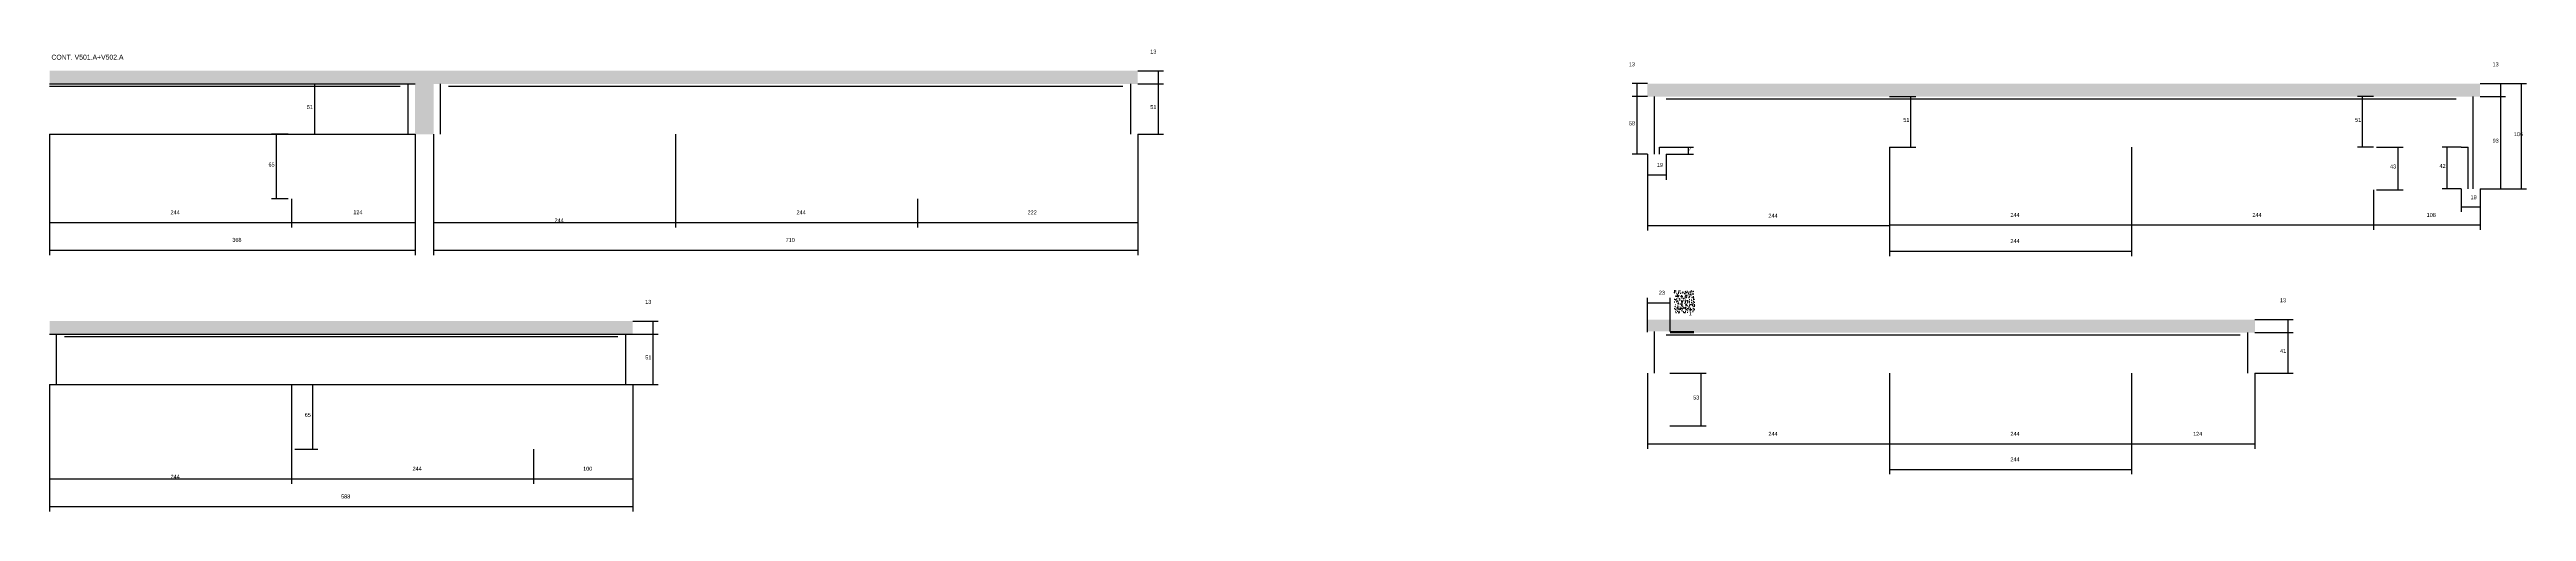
# Model space of a CAD drawing. Header units: metres. Extents: x -65046 to 21926, y -45195 to 1016.
# Drawn here: x 18538 to 21035, y -22379 to -21914 of the extents above; entities that cross this region are included whole.
import ezdxf

# ---------------------------------------------------------------- set-up
doc = ezdxf.new("R2010")
doc.units = ezdxf.units.M
for name, color, linetype in [('COTA', 241, 'Continuous'), ('Painéis', 200, 'Continuous'), ('SARR_2.2x7', 40, 'Continuous'), ('Texto Seção', 7, 'Continuous')]:
    doc.layers.add(name, color=color, linetype=linetype)

msp = doc.modelspace()

# ---------------------------------------------------------------- hatches: boundary and pattern name
at = {"layer": 'COTA'}
h = msp.add_hatch(dxfattribs=at)
h.set_pattern_fill('AR-CONC', scale=0.03)
h.paths.add_polyline_path([(18924.9, -21948.3), (19634.9, -21948.3), (19634.9, -21935.1), (18537.7, -21935.1), (18537.7, -21948.3), (18906.2, -21948.3), (18906.2, -21999.1), (18924.9, -21999.1)])
h = msp.add_hatch(dxfattribs=at)
h.set_pattern_fill('AR-CONC', scale=0.03)
h.paths.add_polyline_path([(20988.4, -21948), (20636.9, -21948), (20148.9, -21948), (20148.9, -21961.2), (20988.4, -21961.2)])
h = msp.add_hatch(dxfattribs=at)
h.set_pattern_fill('AR-CONC', scale=0.03)
h.paths.add_polyline_path([(20196.6, -22179.1), (20176, -22179.1), (20176, -22179.1), (20176, -22156.5), (20176, -22156.5), (20196.6, -22156.5), (20196.6, -22156.5), (20196.6, -22179.1)])
h = msp.add_hatch(dxfattribs=at)
h.set_pattern_fill('AR-CONC', scale=0.03)
h.paths.add_polyline_path([(18537.7, -22187.4), (18537.7, -22200.6), (19125.7, -22200.6), (19125.7, -22187.4)])
h = msp.add_hatch(dxfattribs=at)
h.set_pattern_fill('AR-CONC', scale=0.03)
h.paths.add_polyline_path([(20761.4, -22199), (20761.4, -22185.8), (20148.9, -22185.8), (20148.9, -22197.8), (20171.9, -22197.8), (20171.9, -22199)])

# ---------------------------------------------------------------- linework, layer by layer
for p, q in [((18781.7, -21948.3), (18810.2, -21948.3)), ((18805.2, -21999.1), (18805.2, -21948.3)), ((19634.9, -21935.1), (19660.8, -21935.1)), ((19634.9, -21948.3), (19660.8, -21948.3)), ((19634.9, -21948.3), (19660.8, -21948.3)), ((19655.8, -21948.3), (19655.8, -21935.1)), ((19655.8, -21999.1), (19655.8, -21948.3)), ((20148.9, -21948), (20133.4, -21948)), ((20138.4, -21961.2), (20138.4, -21948)), ((20988.4, -21948), (21014.2, -21948)), ((20988.4, -21948), (21035.2, -21948)), ((21009.2, -21961.2), (21009.2, -21948)), ((21030.2, -22054), (21030.2, -21948)), ((20148.9, -21961.2), (20133.4, -21961.2)), ((20148.9, -21961.2), (20133.4, -21961.2)), ((20138.4, -22019), (20138.4, -21961.2)), ((20392.9, -21961.2), (20419.6, -21961.2)), ((20414.6, -22012), (20414.6, -21961.2)), ((20880.9, -21961.2), (20865, -21961.2)), ((20870, -22012), (20870, -21961.2)), ((20988.4, -21961.2), (21014.2, -21961.2)), ((20988.4, -21961.2), (21014.2, -21961.2)), ((21009.2, -22054), (21009.2, -21961.2)), ((18537.7, -21999.1), (18537.7, -22092.9)), ((18537.7, -21999.1), (18537.7, -22120.8)), ((18778.2, -21999.1), (18761.6, -21999.1)), ((18766.6, -22064.1), (18766.6, -21999.1)), ((18781.7, -21999.1), (18810.2, -21999.1)), ((18906.2, -21999.1), (18906.2, -22092.9)), ((18906.2, -21999.1), (18906.2, -22120.8)), ((18924.9, -21999.1), (18924.9, -22092.9)), ((18924.9, -21999.1), (18924.9, -22120.8)), ((19168.9, -21999.1), (19168.9, -22092.9)), ((19634.9, -21999.1), (19634.9, -22120.8)), ((19634.9, -21999.1), (19660.8, -21999.1)), ((19634.9, -21999.1), (19634.9, -22092.9)), ((20148.9, -22019), (20133.4, -22019)), ((20148.9, -22019), (20148.9, -22096.1)), ((20148.9, -22019), (20148.9, -22045)), ((20167.9, -22012), (20195.3, -22012)), ((20167.9, -22019), (20167.9, -22045)), ((20167.9, -22019), (20195.3, -22019)), ((20190.3, -22019), (20190.3, -22012)), ((20392.9, -22012), (20392.9, -22095.5)), ((20392.9, -22012), (20392.9, -22121.8)), ((20392.9, -22012), (20419.6, -22012)), ((20392.9, -22019), (20392.9, -22096.1)), ((20636.9, -22012), (20636.9, -22095.5)), ((20636.9, -22012), (20636.9, -22121.8)), ((20636.9, -22012), (20636.9, -22095.5)), ((20880.9, -22012), (20865, -22012)), ((20883.9, -22012), (20910.9, -22012)), ((20905.9, -22055.2), (20905.9, -22012)), ((20969.4, -22012), (20950.1, -22012)), ((20955.1, -22054), (20955.1, -22012)), ((20148.9, -22040), (20167.9, -22040)), ((18778.2, -22064.1), (18761.6, -22064.1)), ((18781.7, -22064.1), (18781.7, -22092.9)), ((18781.7, -22064.1), (18781.7, -22092.9)), ((19169, -22064.1), (19169, -22092.9)), ((19412.9, -22064.1), (19412.9, -22092.9)), ((19412.9, -22064.1), (19412.9, -22092.9)), ((20880.9, -22055.2), (20880.9, -22095.5)), ((20880.9, -22055.2), (20880.9, -22095.5)), ((20883.9, -22055.2), (20910.9, -22055.2)), ((20969.4, -22054), (20950.1, -22054)), ((20969.4, -22054), (20969.4, -22077.2)), ((20969.4, -22072.2), (20988.4, -22072.2)), ((20988.4, -22054), (21014.2, -22054)), ((20988.4, -22054), (20988.4, -22095.5)), ((20988.4, -22054), (21035.2, -22054)), ((20988.4, -22054), (20988.4, -22077.2)), ((18537.7, -22087.9), (18781.7, -22087.9)), ((18781.7, -22087.9), (18906.2, -22087.9)), ((18924.9, -22087.9), (19168.9, -22087.9)), ((19169, -22087.9), (19412.9, -22087.9)), ((19412.9, -22087.9), (19634.9, -22087.9)), ((20148.9, -22091.1), (20392.9, -22091.1)), ((20392.9, -22090.5), (20636.9, -22090.5)), ((20636.9, -22090.5), (20880.9, -22090.5)), ((20880.9, -22090.5), (20988.4, -22090.5)), ((18537.7, -22115.8), (18906.2, -22115.8)), ((18924.9, -22115.8), (19634.9, -22115.8)), ((20392.9, -22116.8), (20636.9, -22116.8)), ((20148.9, -22198.4), (20148.9, -22164)), ((20148.9, -22169), (20171.9, -22169)), ((20171.9, -22197.8), (20171.9, -22164)), ((19125.7, -22187.4), (19151.5, -22187.4)), ((19125.7, -22200.6), (19151.5, -22200.6)), ((19125.7, -22200.6), (19151.5, -22200.6)), ((19146.5, -22200.6), (19146.5, -22187.4)), ((19146.5, -22251.4), (19146.5, -22200.6)), ((20171.9, -22197.8), (20195.5, -22197.8)), ((20171.9, -22199), (20195.5, -22199)), ((20190.5, -22199), (20190.5, -22197.8)), ((20761.4, -22185.8), (20799.9, -22185.8)), ((20761.4, -22199), (20799.9, -22199)), ((20761.4, -22199), (20799.9, -22199)), ((20794.9, -22199), (20794.9, -22185.8)), ((20794.9, -22239.8), (20794.9, -22199)), ((18537.7, -22251.4), (18537.7, -22351.3)), ((18537.7, -22251.4), (18537.7, -22379.2)), ((18781.7, -22251.4), (18781.7, -22351.3)), ((18781.7, -22251.4), (18781.7, -22351.3)), ((18785.2, -22251.4), (18808.1, -22251.4)), ((18803.1, -22316.4), (18803.1, -22251.4)), ((19125.7, -22251.4), (19125.7, -22379.2)), ((19125.7, -22251.4), (19125.7, -22351.3)), ((19125.7, -22251.4), (19151.5, -22251.4)), ((20148.9, -22239.8), (20148.9, -22316.1)), ((20171.4, -22239.8), (20208.2, -22239.8)), ((20203.2, -22293), (20203.2, -22239.8)), ((20392.9, -22239.8), (20392.9, -22316.1)), ((20392.9, -22239.8), (20392.9, -22341.8)), ((20636.9, -22239.8), (20636.9, -22316.1)), ((20636.9, -22239.8), (20636.9, -22341.8)), ((20761.4, -22239.8), (20799.9, -22239.8)), ((20761.4, -22239.8), (20761.4, -22316.1)), ((20171.4, -22293), (20208.2, -22293)), ((20392.9, -22293), (20392.9, -22316.1)), ((20636.9, -22293), (20636.9, -22316.1)), ((18785.2, -22316.4), (18808.1, -22316.4)), ((19025.7, -22316.4), (19025.7, -22351.3)), ((19025.7, -22316.4), (19025.7, -22351.3)), ((20148.9, -22311.1), (20392.9, -22311.1)), ((20392.9, -22311.1), (20636.9, -22311.1)), ((20636.9, -22311.1), (20761.4, -22311.1)), ((18537.7, -22346.3), (18781.7, -22346.3)), ((18781.7, -22346.3), (19025.7, -22346.3)), ((19025.7, -22346.3), (19125.7, -22346.3)), ((20392.9, -22336.8), (20636.9, -22336.8)), ((18537.7, -22374.2), (19125.7, -22374.2))]:
    msp.add_line(p, q, dxfattribs=at)
at = {"layer": 'Painéis'}
for p, q in [((18537.7, -21948.3), (18906.2, -21948.3)), ((18537.7, -21999.1), (18906.2, -21999.1)), ((18537.7, -22200.6), (19125.7, -22200.6)), ((18537.7, -22251.4), (19125.7, -22251.4))]:
    msp.add_line(p, q, dxfattribs=at)
at = {"layer": 'SARR_2.2x7'}
for p, q in [((18537.7, -21950.5), (18781.7, -21950.5)), ((18781.7, -21950.5), (18891.2, -21950.5)), ((18899.2, -21999.1), (18899.2, -21948.3)), ((18931.9, -21999.1), (18931.9, -21948.3)), ((18939.9, -21950.5), (19168.9, -21950.5)), ((19168.9, -21950.5), (19412.9, -21950.5)), ((19412.9, -21950.5), (19619.9, -21950.5)), ((19627.9, -21999.1), (19627.9, -21948.3)), ((20155.9, -22019), (20155.9, -21961.2)), ((20167.9, -21963.4), (20392.9, -21963.4)), ((20392.9, -21963.4), (20636.9, -21963.4)), ((20636.9, -21963.4), (20880.9, -21963.4)), ((20880.9, -21963.4), (20964.4, -21963.4)), ((20981.4, -22054), (20981.4, -21961.2)), ((20160.9, -22019), (20160.9, -22012)), ((20160.9, -22012), (20167.9, -22012)), ((20969.4, -22012), (20976.4, -22012)), ((20976.4, -22054), (20976.4, -22012)), ((18544.7, -22251.4), (18544.7, -22200.6)), ((19118.7, -22251.4), (19118.7, -22200.6)), ((20155.9, -22239.8), (20155.9, -22197.8)), ((20167.9, -22201.2), (20392.9, -22201.2)), ((20392.9, -22201.2), (20636.9, -22201.2)), ((20636.9, -22201.2), (20746.4, -22201.2)), ((20754.4, -22239.8), (20754.4, -22199)), ((18552.7, -22202.8), (18781.7, -22202.8)), ((18781.7, -22202.8), (19025.7, -22202.8)), ((19025.7, -22202.8), (19110.7, -22202.8))]:
    msp.add_line(p, q, dxfattribs=at)

# ---------------------------------------------------------------- texts
at = {"layer": 'COTA'}
for s, p in [('13', (19647.6, -21917.8)), ('13', (20130.1, -21930.6)), ('13', (21001, -21930.6)), ('51', (18797.1, -21973.7)), ('51', (19647.6, -21973.7)), ('58', (20130.2, -21990.1)), ('51', (20406.9, -21986.6)), ('51', (20862.4, -21986.6)), ('106', (21022.6, -22001)), ('65', (18758.5, -22031.6)), ('19', (20158.4, -22032)), ('7', (20190.3, -22015.5)), ('93', (21001.1, -22007.6)), ('43', (20897.7, -22033.6)), ('42', (20947.5, -22033)), ('244', (18659.7, -22079.8)), ('124', (18844, -22079.7)), ('244', (19290.9, -22079.8)), ('222', (19523.9, -22079.9)), ('19', (20978.9, -22064.6)), ('244', (19046.9, -22087.9)), ('244', (20270.9, -22083.1)), ('244', (20514.9, -22082.4)), ('244', (20758.9, -22082.4)), ('108', (20934.6, -22082.4)), ('368', (18722, -22107.5)), ('710', (19279.9, -22107.7)), ('244', (20514.9, -22108.7)), ('13', (19138.3, -22170)), ('23', (20160.4, -22160.8)), ('1', (20190.5, -22181.6)), ('13', (20786.7, -22168.4)), ('51', (19138.4, -22226)), ('41', (20786.8, -22219.4)), ('53', (20195, -22266.4)), ('65', (18795, -22283.9)), ('244', (20270.9, -22303)), ('244', (20514.9, -22303)), ('124', (20699.1, -22303)), ('244', (20514.9, -22328.7)), ('244', (18659.7, -22346.3)), ('244', (18903.7, -22338.2)), ('100', (19075.7, -22338.2)), ('588', (18831.7, -22366.1))]:
    msp.add_text(s, height=4, dxfattribs=at).set_placement(p)
at = {"layer": 'Texto Seção'}
msp.add_text('CONT. V501.A+V502.A', height=5, dxfattribs=at).set_placement((18539.6, -21923.9))

doc.saveas('drawing.dxf')
